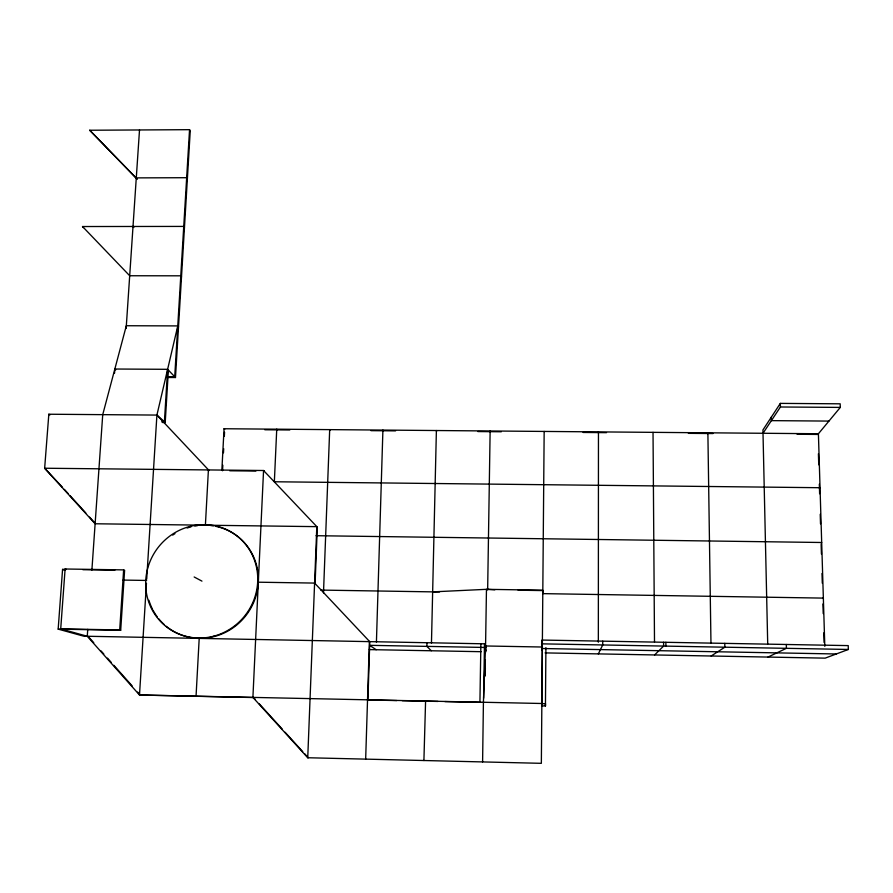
<?xml version="1.0" encoding="UTF-8"?>
<svg xmlns="http://www.w3.org/2000/svg" width="893" height="893" viewBox="0 0 893 893"><rect width="100%" height="100%" fill="white"/><g stroke="black" fill="none" stroke-linecap="round" stroke-linejoin="round"><path stroke-width="1.34" d="M598.343 642.201L598.455 431.888L598.343 432.58M482.6 761.919L483.414 702.266L485.569 645.974L542.352 647.023L541.928 705.894L545.444 705.972L545.913 647.682M542.319 650.684L542.218 640.058L848.227 645.606L848.35 649.457L825.165 658.141L545.098 652.895M544.161 431.431L541.348 763.325L307.739 757.744L252.909 697.4L263.558 470.511L44.65 468.233L48.825 414.229L156.911 415.078L165.205 422.523L168.397 370.126M483.615 698.214L484.486 643.82L83.786 636.196L58.168 629.13L62.566 569.388L66.205 569.444L65.111 568.997L60.713 628.884L88.273 636.542L93.754 642.714M485.089 676.113L485.357 659.67M485.457 652.828L486.462 589.324L542.81 590.206L542.844 593.633L823.357 598.109L822.754 598.466M485.245 674.929L485.357 668.098M485.613 651.7L485.703 646.231M487.645 590.005L490.134 430.984L490.246 431.665M479.921 702.322L480.88 643.753M545.444 705.972L545.489 703.706L541.828 703.628M423.907 760.523L425.581 701.172M426.966 642.759L426.887 646.387L431.297 650.763M431.464 643.116L436.387 430.526L436.61 431.219M376.422 642.1L382.907 430.08L383.242 430.761M365.661 759.128L369.378 641.442M396.76 700.57L367.927 699.956L369.769 641.71L314.604 583.084L258.311 582.203M323.489 592.885L329.684 429.622L330.131 430.314M307.739 757.744L316.814 526.647L95.116 523.767L44.65 468.233L62.51 487.344M264.161 471.147L263.558 470.511L317.316 527.171L315.106 583.475L314.604 583.084M221.866 470.142L224.054 428.74L818.412 433.741L824.808 646.32M222.536 470.745L222.826 465.231M223.473 452.84L223.696 448.71M224.344 436.309L224.567 432.179M199.206 638.316L196.047 696.205L196.828 696.35M205.39 525.207L208.404 469.941M114.561 373.151L114.84 369.021L167.616 369.311L164.412 421.82L161.689 421.797M89.702 130.244L137.087 179.035L89.702 130.244L189.55 129.675L174.715 376.734L167.906 376.701M167.304 377.471L175.474 377.527L190.242 130.925L189.55 129.675M146.452 583.218L139.498 695.011L253.556 697.545L255.409 699.587M146.709 579.088L156.911 415.078L177.774 325.912L126.326 325.733L102.728 414.653L91.89 570.058M123.636 569.89L124.607 570.337L120.7 630.257L119.707 629.945L123.636 569.89L65.111 568.997M126.147 328.468L139.509 129.965M87.748 629.353L87.268 636.262L139.498 695.011L541.828 703.494M598.332 653.888L602.73 644.958L602.73 641.152M707.535 433.507L707.881 432.815L710.962 642.882M797.103 434.266L817.832 434.444L840.302 407.409L840.179 403.815L780.326 403.39L762.935 429.946L767.712 643.909M763.002 433.284L780.415 406.985L780.326 403.39M819.45 488.292L820.031 487.712L274.352 481.762L276.741 429.176L277.288 429.868M654.591 654.949L663.611 646.074L663.588 642.257M821.091 542.966L821.683 542.497L316.01 535.7M711.152 656.009L724.848 647.191L724.781 643.373M768.013 657.069L786.42 648.318L786.331 644.489M432.659 591.869L486.462 589.324L494.822 589.827M136.283 177.886L186.67 177.707L187.374 178.868M83.44 227.592L82.524 226.532L183.746 226.42L184.46 227.481M780.415 406.985L840.302 407.409M828.938 421.083L771.373 420.636L771.295 417.176M162.481 422.501L165.205 422.523M264.83 429.767L289.801 429.979M370.986 430.66L395.554 430.873M477.867 431.565L501.308 431.765M583.062 432.458L606.514 432.659M688.38 433.351L713.038 433.551M229.769 470.778L255.911 471.058M82.893 569.701L114.873 570.192M123.078 580.082L146.631 580.45M518.13 590.195L542.81 590.586M320.81 590.083L439.523 591.981M60.713 628.884L119.707 629.945M58.168 629.13L120.7 630.257M542.185 643.853L848.35 649.457M542.285 648.519L836.294 653.977M369.334 649.602L481.148 651.7M402.252 700.681L438.005 701.44M444.904 701.585L480.791 702.345M252.909 697.4L253.556 697.545M62.566 569.388L65.089 570.404M194.161 576.978L201.952 581.131M376.187 649.736L369.646 645.326L484.43 647.447L486.116 650.718M48.825 414.229L49.874 414.977M114.84 369.021L115.733 369.836M82.524 226.532L129.697 275.747L180.777 275.814L181.502 276.785M224.054 428.74L224.712 429.421M167.616 369.311L175.474 377.527M156.911 415.078L209.129 470.566M64.374 489.397L68.102 493.494M69.967 495.548L85.828 512.995M89.557 517.103L95.149 523.265M259.115 703.673L282.311 729.179M285.09 732.249L302.716 751.638M304.569 753.67L308.275 757.755M101.076 650.941L103.822 654.022M107.473 658.13L111.134 662.249M113.88 665.33L132.164 685.902M137.656 692.075L140.402 695.156M177.774 325.912L178.511 326.793M133.012 226.476L133.827 227.536M484.486 643.82L486.172 647.179M818.412 453.778L818.747 464.818M819.327 484.151L819.618 493.762M820.232 514.268L820.511 523.834M821.136 544.35L821.426 554.073M822.006 573.496L822.297 583.207M822.922 603.969L823.212 613.591M823.781 632.836L824.072 642.447M542.218 640.058L542.352 647.101M665.877 642.301L665.91 646.119M653.029 432.357L654.502 641.855M215.838 526.345A57.398 55.076 -52.9 0 1 252.228 605.521A57.398 55.076 -52.9 0 1 166.221 626.283M164.212 624.553A57.398 55.076 -52.9 0 1 158.798 618.849M157.168 616.762A57.398 55.076 -52.9 0 1 152.937 610.053M152.335 608.881A57.398 55.076 -52.9 0 1 148.908 600.263M172.684 535.108A57.398 55.076 -52.9 0 1 174.961 533.646M187.117 528.02A57.398 55.076 -52.9 0 1 190.946 526.915M194.83 526.077A57.398 55.076 -52.9 0 1 197.465 525.664M202.756 525.229A57.398 55.076 -52.9 0 1 208.002 525.296M210.625 525.519A57.398 55.076 -52.9 0 1 213.248 525.877M213.583 636.229A57.52 55.187 -52.9 0 0 243.186 541.604A57.52 55.187 -52.9 0 0 148.316 566.251A57.52 55.187 -52.9 0 0 213.583 636.229"/></g></svg>
